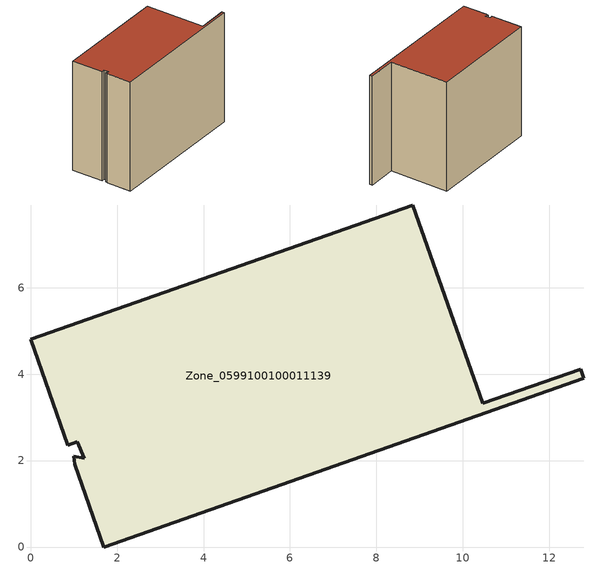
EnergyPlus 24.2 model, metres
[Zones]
Zone_0599100100011139
 floor ground (C_G): 10.46,3.32 12.73,4.12 12.8,3.91 1.69,0 1.02,1.91 0.99,2.1 1.24,2.06 1.07,2.43 0.86,2.36 0,4.8 8.85,7.91 z0
 wall outside (C_F): 12.73,4.12 10.46,3.32 8.85,7.91 0,4.8 0.86,2.36 1.07,2.43 1.24,2.06 0.99,2.1 1.02,1.91 1.69,0 12.8,3.91 12.73,4.12 z0:9.14
 roof outside (C_R): 1.02,1.91 1.69,0 12.8,3.91 12.73,4.12 10.46,3.32 8.85,7.91 0,4.8 0.86,2.36 1.07,2.43 1.24,2.06 0.99,2.1 z9.14
[BUILDING]
Pand.0599100100011139: North Axis=0; Terrain=City; Loads Convergence Tolerance Value=0.04; Temperature Convergence Tolerance Value=0.4; Solar Distribution=FullExterior; Maximum Number of Warmup Days=25; Minimum Number of Warmup Days=1
[Site:Location]
Rotterdam.The.Hague.AP_ZH_NLD Design_Conditions: Latitude=51.96; Longitude=4.45; Time Zone=1; Elevation=-4.5
[SITE:GROUNDTEMPERATURE:BUILDINGSURFACE]
18, 18, 18, 18, 18, 18, 18, 18, 18, 18, 18, 18
[MATERIAL] Thermal Absorptance=0.9; Solar Absorptance=0.7; Visible Absorptance=0.7
Name | Roughness | Thickness | Conductivity | Density | Specific Heat
G.TI.2015-2018 | MediumSmooth | 0.15 | 0.0428571 | 540 | 1210
F.TI.2015-2018 | Rough | 0.3 | 0.0666667 | 1920 | 840
R.TI.2015-2018 | MediumRough | 0.2 | 0.0333333 | 1500 | 1000
[CONSTRUCTION]
C_G: G.TI.2015-2018
C_F: F.TI.2015-2018
C_R: R.TI.2015-2018
[ZONE]
Zone_0599100100011139: Type=1; Multiplier=1; Ceiling Height=Autocalculate; Volume=Autocalculate; Floor Area=autocalculate; Part of Total Floor Area=Yes
[ZONEINFILTRATION:DESIGNFLOWRATE]
Infil_Zone_0599100100011139: Zone or ZoneList or Space or SpaceList=Zone_0599100100011139; Schedule=AlwaysOn; Design Flow Rate Calculation Method=Flow/Area; Flow Rate per Floor Area=0.0015; Constant Term Coefficient=1; Temperature Term Coefficient=0; Velocity Term Coefficient=0; Velocity Squared Term Coefficient=0
[HVACTEMPLATE:ZONE:IDEALLOADSAIRSYSTEM]
Zone_0599100100011139: Maximum Heating Supply Air Temperature=50; Minimum Cooling Supply Air Temperature=13; Maximum Heating Supply Air Humidity Ratio=0.0156; Minimum Cooling Supply Air Humidity Ratio=0.0077; Heating Limit=NoLimit; Cooling Limit=NoLimit; Dehumidification Control Type=ConstantSensibleHeatRatio; Cooling Sensible Heat Ratio=0.7; Dehumidification Setpoint=60; Humidification Control Type=None; Humidification Setpoint=30; Outdoor Air Method=None; Outdoor Air Flow Rate per Person=0.00944; Outdoor Air Flow Rate per Zone Floor Area=0; Outdoor Air Flow Rate per Zone=0; Demand Controlled Ventilation Type=None; Outdoor Air Economizer Type=NoEconomizer; Heat Recovery Type=None; Sensible Heat Recovery Effectiveness=0.7; Latent Heat Recovery Effectiveness=0.65
[ZONECONTROL:THERMOSTAT]
ThermostatControl_Zone_0599100100011139: Zone or ZoneList=Zone_0599100100011139; Control Type Schedule=DualSetpointControlType; Control 1=Thermostat_Zone_0599100100011139; Temperature Difference Between Cutout And Setpoint=0
[THERMOSTATSETPOINT:DUALSETPOINT]
Thermostat_Zone_0599100100011139: Heating Setpoint Temperature Schedule=HeatingSetpoint_Zone_0599100100011139; Cooling Setpoint Temperature Schedule=CoolingSetpoint_Zone_0599100100011139
[SCHEDULE:COMPACT]
HeatingSetpoint_Zone_0599100100011139: Through: 12/31, For: AllDays, Until: 24:00, 21
CoolingSetpoint_Zone_0599100100011139: Through: 12/31, For: AllDays, Until: 24:00, 24
DualSetpointControlType: Through: 12/31, For: AllDays, Until: 24:00, 4
AlwaysOn: Through: 12/31, For: AllDays, Until: 24:00, 1
